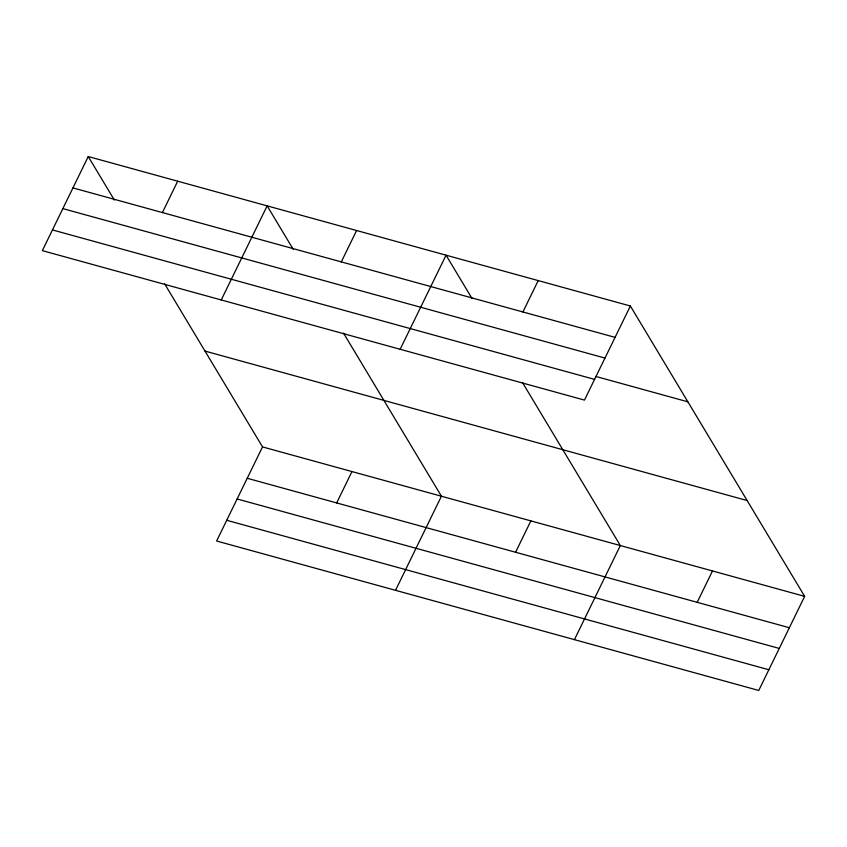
<?xml version="1.0" encoding="UTF-8"?>
<svg xmlns="http://www.w3.org/2000/svg" width="847" height="847" viewBox="0 0 847 847"><rect width="100%" height="100%" fill="white"/><g stroke="black" fill="none" stroke-linecap="round" stroke-linejoin="round"><path stroke-width="1.27" d="M88.247 156.536L42.35 250.638L584.472 400.091L630.369 306L88.247 156.536L114.324 199.998M162.402 212.565L177.69 181.205M221.247 299.954L267.144 205.863L293.221 249.314M341.299 261.882L356.598 230.522M164.604 283.777L262.528 446.909L216.631 541L758.753 690.464L804.65 596.362L630.369 306M400.155 349.282L446.051 255.191L472.128 298.642M336.672 502.927L351.971 471.567M522.906 311.961L538.205 280.59M395.528 590.317L441.425 496.226L343.511 333.093M515.579 552.255L530.878 520.884M574.435 639.644L620.322 545.553L522.408 382.421M697.187 602.323L712.486 570.963M72.948 187.907L615.07 337.371M62.847 208.606L604.98 358.069M595.716 376.417L687.88 401.827M52.45 229.929L594.573 379.392M205.006 351.082L747.139 500.545M262.528 446.909L804.65 596.362M247.229 478.269L789.351 627.733M237.128 498.968L779.261 648.431M226.731 520.291L768.854 669.755"/></g></svg>
